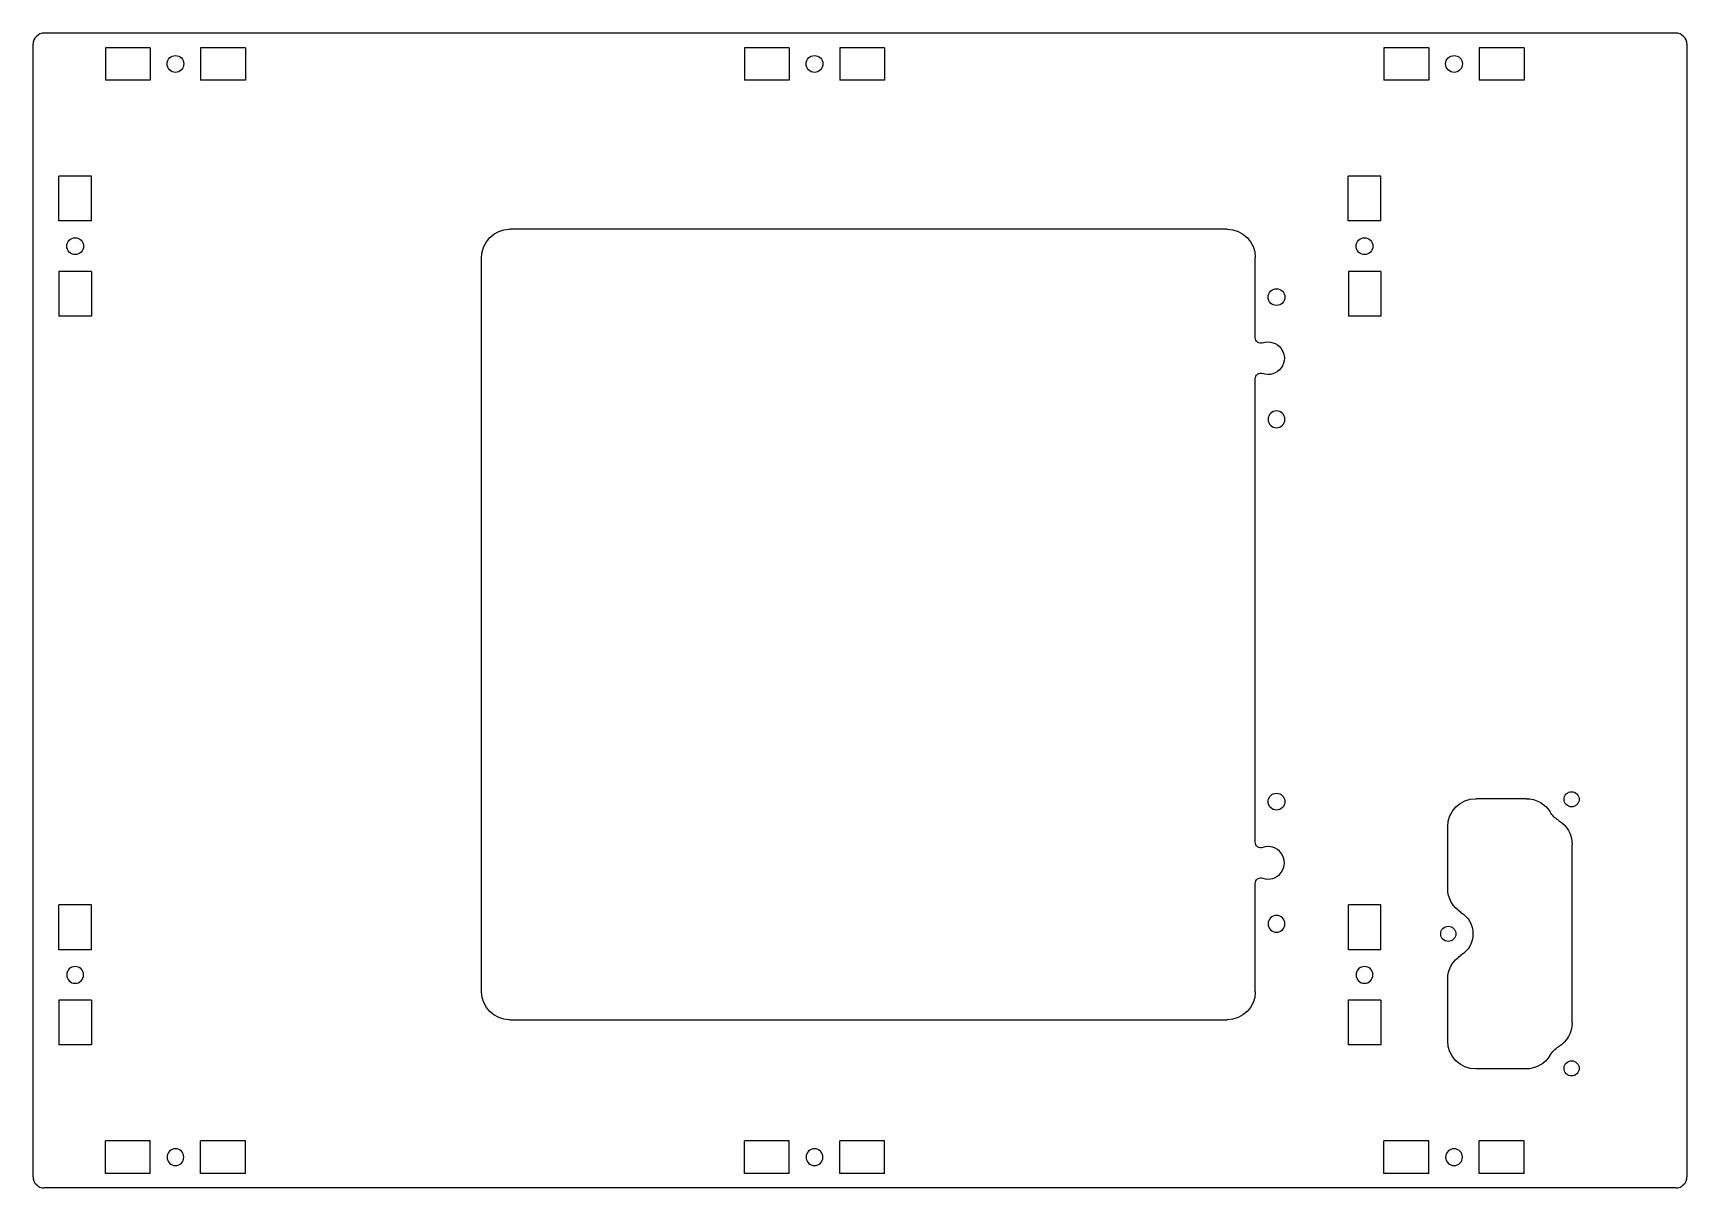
# Model space of a CAD drawing. Extents: x 15 to 310, y 58 to 264.
import ezdxf

# ---------------------------------------------------------------- set-up
doc = ezdxf.new("R2010")
doc.units = 0
doc.header["$LTSCALE"] = 12.7
doc.header["$MEASUREMENT"] = 0
doc.layers.add('VISIBLE', color=7, linetype='CONTINUOUS')

msp = doc.modelspace()

# ---------------------------------------------------------------- linework, layer by layer
at = {"layer": 'VISIBLE'}
for p, q in [((307.75, 264.37), (16.75, 264.37)), ((14.75, 60.37), (14.75, 262.37)), ((35.64, 261.77), (27.64, 261.77)), ((27.64, 261.77), (27.64, 255.97)), ((35.64, 261.77), (35.64, 255.97)), ((52.64, 261.77), (44.64, 261.77)), ((44.64, 261.77), (44.64, 255.97)), ((52.64, 261.77), (52.64, 255.97)), ((149.64, 261.77), (141.64, 261.77)), ((141.64, 261.77), (141.64, 255.97)), ((149.64, 261.77), (149.64, 255.97)), ((166.64, 261.77), (158.64, 261.77)), ((158.64, 261.77), (158.64, 255.97)), ((166.64, 261.77), (166.64, 255.97)), ((255.71, 261.77), (255.71, 255.97)), ((263.71, 261.77), (255.71, 261.77)), ((263.71, 261.77), (263.71, 255.97)), ((280.71, 261.77), (272.71, 261.77)), ((272.71, 261.77), (272.71, 255.97)), ((280.71, 261.77), (280.71, 255.97)), ((309.75, 262.37), (309.75, 60.37)), ((35.64, 255.97), (27.64, 255.97)), ((52.64, 255.97), (44.64, 255.97)), ((149.64, 255.97), (141.64, 255.97)), ((166.64, 255.97), (158.64, 255.97)), ((263.71, 255.97), (255.71, 255.97)), ((280.71, 255.97), (272.71, 255.97)), ((25.15, 238.87), (19.35, 238.87)), ((19.35, 230.87), (19.35, 238.87)), ((25.15, 230.87), (25.15, 238.87)), ((255.13, 238.86), (249.33, 238.86)), ((249.33, 230.86), (249.33, 238.86)), ((255.13, 230.86), (255.13, 238.86)), ((25.15, 230.87), (19.35, 230.87)), ((255.13, 230.86), (249.33, 230.86)), ((227.75, 229.37), (99.75, 229.37)), ((94.75, 93.37), (94.75, 224.37)), ((232.75, 210.05), (232.75, 224.37)), ((19.35, 221.87), (19.35, 213.87)), ((25.15, 221.87), (19.35, 221.87)), ((25.15, 221.87), (25.15, 213.87)), ((255.17, 221.87), (249.37, 221.87)), ((249.37, 221.87), (249.37, 213.87)), ((255.17, 221.87), (255.17, 213.87)), ((25.15, 213.87), (19.35, 213.87)), ((255.17, 213.87), (249.37, 213.87)), ((232.75, 120.05), (232.75, 202.7)), ((281.11, 127.8), (272.08, 127.8)), ((267.08, 111.78), (267.08, 122.8)), ((289.28, 87.84), (289.28, 119.66)), ((232.75, 93.37), (232.75, 112.7)), ((19.35, 100.87), (19.35, 108.87)), ((25.15, 108.87), (19.35, 108.87)), ((25.15, 100.87), (25.15, 108.87)), ((249.37, 100.87), (249.37, 108.87)), ((255.17, 108.87), (249.37, 108.87)), ((255.17, 100.87), (255.17, 108.87)), ((25.15, 100.87), (19.35, 100.87)), ((255.17, 100.87), (249.37, 100.87)), ((267.08, 84.6), (267.08, 95.62)), ((19.35, 91.87), (19.35, 83.87)), ((25.15, 91.87), (19.35, 91.87)), ((25.15, 91.87), (25.15, 83.87)), ((249.33, 91.89), (249.33, 83.89)), ((255.13, 91.89), (249.33, 91.89)), ((255.13, 91.89), (255.13, 83.89)), ((99.75, 88.37), (227.75, 88.37)), ((25.15, 83.87), (19.35, 83.87)), ((255.13, 83.89), (249.33, 83.89)), ((281.04, 79.6), (272.08, 79.6)), ((27.64, 60.97), (27.64, 66.77)), ((35.64, 66.77), (27.64, 66.77)), ((35.64, 60.97), (35.64, 66.77)), ((44.64, 60.97), (44.64, 66.77)), ((52.64, 66.77), (44.64, 66.77)), ((52.64, 60.97), (52.64, 66.77)), ((141.64, 60.97), (141.64, 66.77)), ((149.64, 66.77), (141.64, 66.77)), ((149.64, 60.97), (149.64, 66.77)), ((158.64, 60.97), (158.64, 66.77)), ((166.64, 66.77), (158.64, 66.77)), ((166.64, 60.97), (166.64, 66.77)), ((255.71, 60.97), (255.71, 66.77)), ((263.71, 66.77), (255.71, 66.77)), ((263.71, 60.97), (263.71, 66.77)), ((272.71, 60.97), (272.71, 66.77)), ((280.71, 66.77), (272.71, 66.77)), ((280.71, 60.97), (280.71, 66.77)), ((35.64, 60.97), (27.64, 60.97)), ((52.64, 60.97), (44.64, 60.97)), ((149.64, 60.97), (141.64, 60.97)), ((166.64, 60.97), (158.64, 60.97)), ((263.71, 60.97), (255.71, 60.97)), ((280.71, 60.97), (272.71, 60.97)), ((307.75, 58.37), (16.75, 58.37))]:
    msp.add_line(p, q, dxfattribs=at)
for centre, radius in [((40.14, 258.87), 1.5), ((154.14, 258.87), 1.5), ((268.21, 258.87), 1.5), ((22.25, 226.37), 1.5), ((252.25, 226.37), 1.5), ((236.53, 217.28), 1.5), ((236.53, 127.28), 1.5), ((289.18, 127.7), 1.35), ((267.18, 103.7), 1.35), ((289.18, 79.7), 1.35)]:
    msp.add_circle(centre, radius, dxfattribs=at)
at = {"layer": 'VISIBLE', "extrusion": (-6.12323e-17, 3.7494e-33, -1)}
for centre in [(-236.53, 195.47), (-236.53, 105.47), (-22.25, 96.37), (-252.25, 96.37), (-40.14, 63.87), (-154.14, 63.87), (-268.21, 63.87)]:
    msp.add_circle(centre, 1.5, dxfattribs=at)
at = {"layer": 'VISIBLE'}
for centre, radius, start, end in [((16.75, 262.37), 2, 90, 180), ((307.75, 262.37), 2, 0, 90), ((235.05, 116.37), 2.9, 250.5288, 109.4712), ((16.75, 60.37), 2, 180, 270), ((307.75, 60.37), 2, 270, 0)]:
    msp.add_arc(centre, radius, start, end, dxfattribs=at)
at = {"layer": 'VISIBLE', "extrusion": (-6.12323e-17, 3.7494e-33, -1)}
for centre, radius, start, end in [((-99.75, 224.37), 5, 0, 90), ((-227.75, 224.37), 5, 90, 180), ((-233.75, 210.05), 1, 250.5288, 0), ((-235.05, 206.37), 2.9, 70.5288, 289.4712), ((-233.75, 202.7), 1, 0, 109.4712), ((-272.08, 122.8), 5, 0, 90), ((-281.11, 122.8), 5, 90, 148.2431), ((-289.18, 127.8), 4.5, 301.0502, 328.2431), ((-284.28, 119.66), 5, 121.0502, 180), ((-233.75, 120.05), 1, 250.5288, 0), ((-233.75, 112.7), 1, 0, 109.4712), ((-272.08, 111.78), 5, 301.7569, 0), ((-267.08, 103.7), 4.5, 121.7569, 238.2431), ((-272.08, 95.62), 5, 0, 58.2431), ((-99.75, 93.37), 5, 270, 0), ((-227.75, 93.37), 5, 180, 270), ((-284.28, 87.84), 5, 180, 238.9498), ((-272.08, 84.6), 5, 270, 0), ((-289.18, 79.7), 4.5, 31.0502, 58.9498), ((-281.04, 84.6), 5, 211.0502, 270)]:
    msp.add_arc(centre, radius, start, end, dxfattribs=at)

doc.saveas('drawing.dxf')
